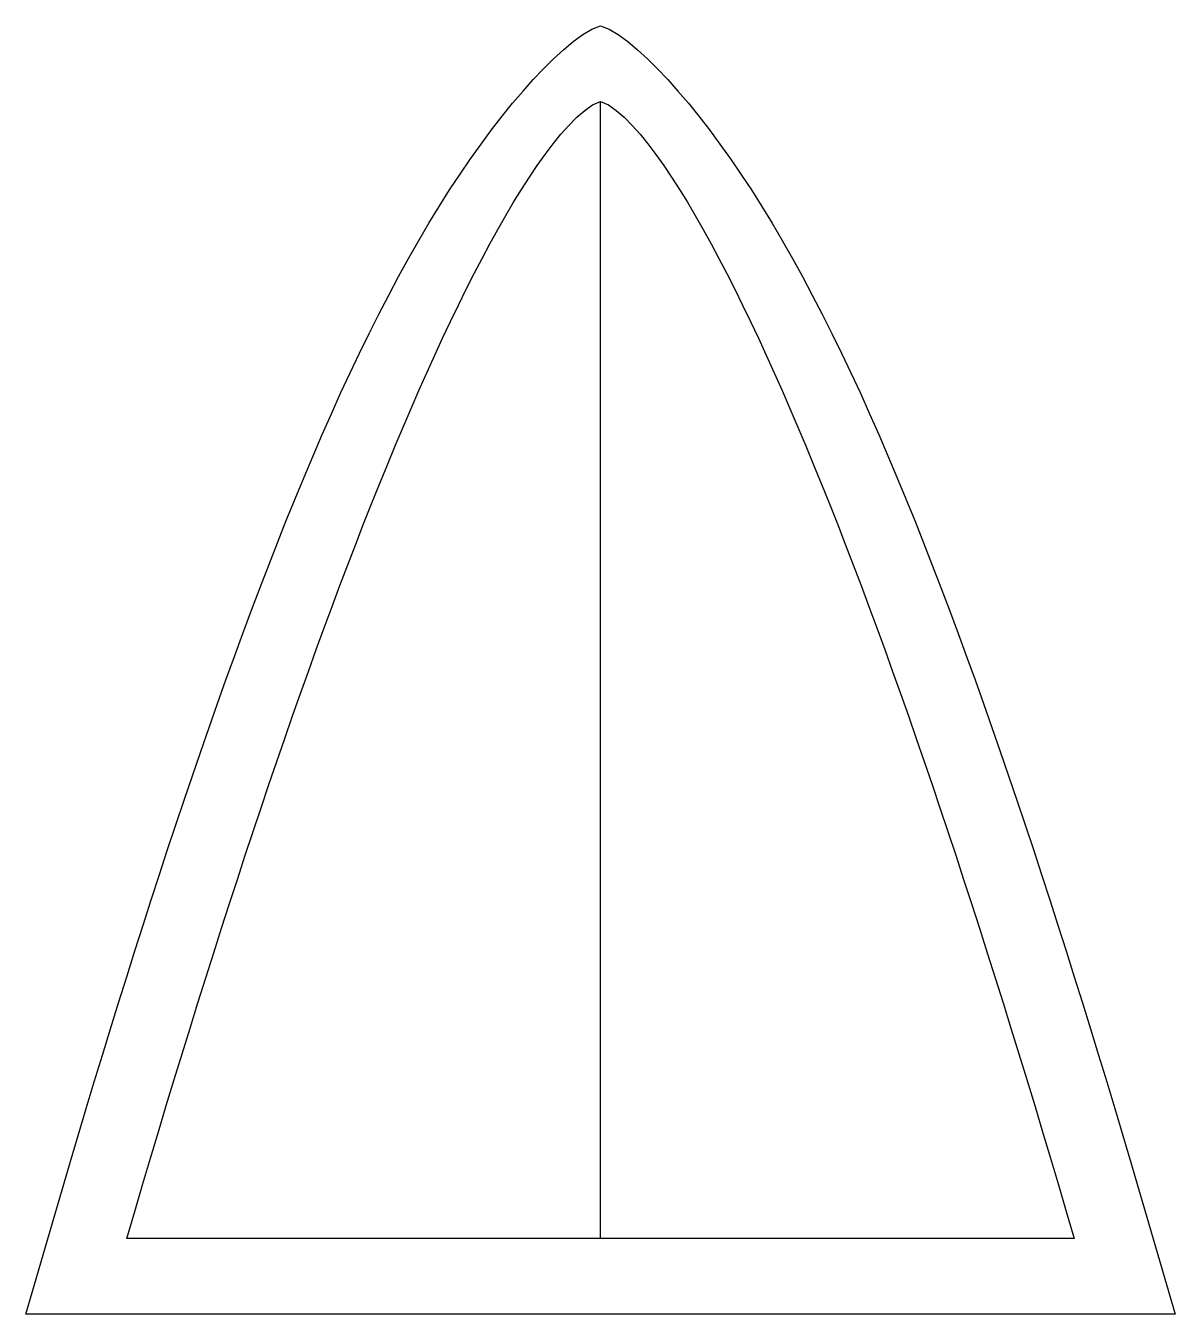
# Model space of a CAD drawing. Header units: millimetres. Extents: x -11 to 111, y -8 to 128.
import ezdxf

# ---------------------------------------------------------------- set-up
doc = ezdxf.new("R2010")
doc.units = ezdxf.units.MM
for name, color, linetype in [('CUT', 1, 'Continuous'), ('FOLD', 5, 'Continuous'), ('SEW', 3, 'Continuous')]:
    doc.layers.add(name, color=color, linetype=linetype)

msp = doc.modelspace()

# ---------------------------------------------------------------- linework, layer by layer
at = {"layer": 'CUT'}
msp.add_lwpolyline([(-10.67, -8), (-7.68, 2.24), (-6.83, 5.14), (-5.98, 8.01), (-5.13, 10.87), (-4.28, 13.71), (-3.43, 16.54), (-2.58, 19.34), (-1.72, 22.12), (-0.87, 24.88), (-0.01, 27.62), (0.85, 30.35), (1.71, 33.05), (2.57, 35.73), (3.44, 38.4), (4.31, 41.04), (5.18, 43.66), (6.05, 46.26), (6.92, 48.84), (7.8, 51.4), (8.68, 53.94), (9.57, 56.45), (10.46, 58.95), (11.35, 61.42), (12.25, 63.87), (13.15, 66.3), (14.06, 68.7), (14.98, 71.08), (15.9, 73.44), (16.83, 75.77), (17.76, 78.08), (18.71, 80.36), (19.66, 82.61), (20.62, 84.84), (21.59, 87.04), (22.57, 89.21), (23.56, 91.35), (24.56, 93.46), (25.57, 95.53), (26.6, 97.57), (27.64, 99.57), (28.68, 101.53), (29.74, 103.45), (30.81, 105.33), (31.89, 107.16), (32.98, 108.94), (34.07, 110.67), (35.18, 112.34), (36.28, 113.96), (37.39, 115.52), (38.5, 117.02), (39.61, 118.45), (40.72, 119.82), (41.82, 121.11), (42.91, 122.32), (43.98, 123.46), (45.05, 124.51), (46.09, 125.47), (47.12, 126.33), (48.12, 127.07), (49.09, 127.65), (50, 128), (50.91, 127.65), (51.88, 127.07), (52.88, 126.33), (53.91, 125.47), (54.95, 124.51), (56.02, 123.46), (57.09, 122.32), (58.18, 121.11), (59.28, 119.82), (60.39, 118.45), (61.5, 117.02), (62.61, 115.52), (63.72, 113.96), (64.82, 112.34), (65.93, 110.67), (67.02, 108.94), (68.11, 107.16), (69.19, 105.33), (70.26, 103.45), (71.32, 101.53), (72.36, 99.57), (73.4, 97.57), (74.43, 95.53), (75.44, 93.46), (76.44, 91.35), (77.43, 89.21), (78.41, 87.04), (79.38, 84.84), (80.34, 82.61), (81.29, 80.36), (82.24, 78.08), (83.17, 75.77), (84.1, 73.44), (85.02, 71.08), (85.94, 68.7), (86.85, 66.3), (87.75, 63.87), (88.65, 61.42), (89.54, 58.95), (90.43, 56.45), (91.32, 53.94), (92.2, 51.4), (93.08, 48.84), (93.95, 46.26), (94.82, 43.66), (95.69, 41.04), (96.56, 38.4), (97.43, 35.73), (98.29, 33.05), (99.15, 30.35), (100.01, 27.62), (100.87, 24.88), (101.72, 22.12), (102.58, 19.34), (103.43, 16.54), (104.28, 13.71), (105.13, 10.87), (105.98, 8.01), (106.83, 5.14), (107.68, 2.24), (110.67, -8)], close=True, dxfattribs=at)
at = {"layer": 'FOLD'}
msp.add_line((50, 0), (50, 120), dxfattribs=at)
at = {"layer": 'SEW'}
msp.add_lwpolyline([(0, 0), (0.83, 2.85), (1.67, 5.67), (2.5, 8.48), (3.33, 11.26), (4.17, 14.03), (5, 16.77), (5.83, 19.49), (6.67, 22.19), (7.5, 24.86), (8.33, 27.52), (9.17, 30.15), (10, 32.76), (10.83, 35.34), (11.67, 37.9), (12.5, 40.44), (13.33, 42.95), (14.17, 45.44), (15, 47.91), (15.83, 50.35), (16.67, 52.76), (17.5, 55.15), (18.33, 57.51), (19.17, 59.85), (20, 62.16), (20.83, 64.44), (21.67, 66.69), (22.5, 68.92), (23.33, 71.11), (24.17, 73.28), (25, 75.42), (25.83, 77.53), (26.67, 79.6), (27.5, 81.65), (28.33, 83.66), (29.17, 85.64), (30, 87.59), (30.83, 89.5), (31.67, 91.38), (32.5, 93.22), (33.33, 95.02), (34.17, 96.79), (35, 98.51), (35.83, 100.2), (36.67, 101.84), (37.5, 103.44), (38.33, 104.99), (39.17, 106.5), (40, 107.96), (40.83, 109.37), (41.67, 110.72), (42.5, 112.02), (43.33, 113.25), (44.17, 114.42), (45, 115.53), (45.83, 116.55), (46.67, 117.49), (47.5, 118.34), (48.33, 119.07), (49.17, 119.65), (50, 120), (50.83, 119.65), (51.67, 119.07), (52.5, 118.34), (53.33, 117.49), (54.17, 116.55), (55, 115.53), (55.83, 114.42), (56.67, 113.25), (57.5, 112.02), (58.33, 110.72), (59.17, 109.37), (60, 107.96), (60.83, 106.5), (61.67, 104.99), (62.5, 103.44), (63.33, 101.84), (64.17, 100.2), (65, 98.51), (65.83, 96.79), (66.67, 95.02), (67.5, 93.22), (68.33, 91.38), (69.17, 89.5), (70, 87.59), (70.83, 85.64), (71.67, 83.66), (72.5, 81.65), (73.33, 79.6), (74.17, 77.53), (75, 75.42), (75.83, 73.28), (76.67, 71.11), (77.5, 68.92), (78.33, 66.69), (79.17, 64.44), (80, 62.16), (80.83, 59.85), (81.67, 57.51), (82.5, 55.15), (83.33, 52.76), (84.17, 50.35), (85, 47.91), (85.83, 45.44), (86.67, 42.95), (87.5, 40.44), (88.33, 37.9), (89.17, 35.34), (90, 32.76), (90.83, 30.15), (91.67, 27.52), (92.5, 24.86), (93.33, 22.19), (94.17, 19.49), (95, 16.77), (95.83, 14.03), (96.67, 11.26), (97.5, 8.48), (98.33, 5.67), (99.17, 2.85), (100, 0)], close=True, dxfattribs=at)

doc.saveas('drawing.dxf')
